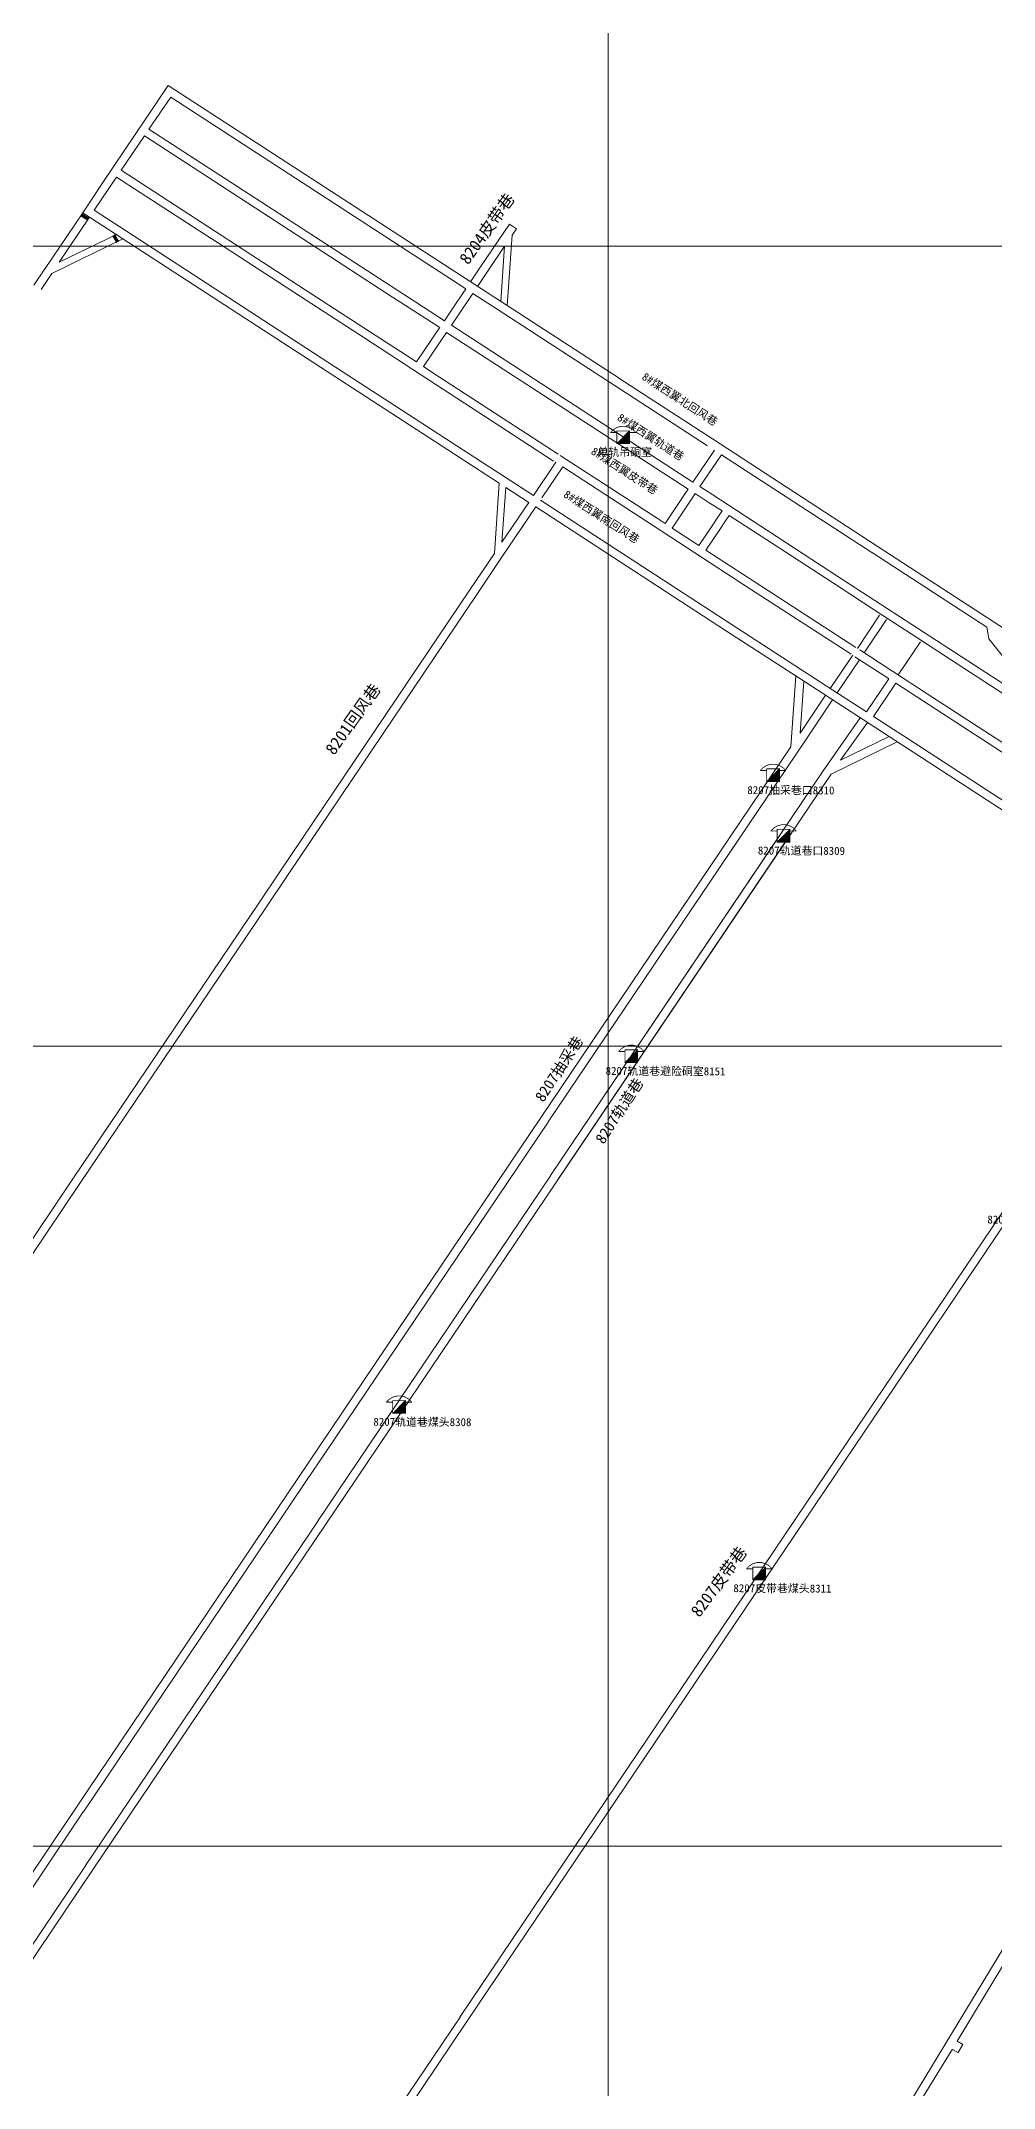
# Model space of a CAD drawing. Header units: inches. Extents: x -1 to 4080, y 0 to 4431.
# Drawn here: x 935 to 1531, y 1664 to 2944 of the extents above; entities that cross this region are included whole.
import ezdxf

# ---------------------------------------------------------------- set-up
doc = ezdxf.new("R2010")
doc.units = ezdxf.units.IN
doc.header["$MEASUREMENT"] = 0
doc.layers.get('0').update_dxf_attribs({"lineweight": 0})
for name, color, linetype, lineweight in [('主要大巷', 7, 'Continuous', 0), ('主要通风设施', 7, 'Continuous', 0), ('巷道注记XDD0800CCJ', 7, 'Continuous', 0), ('煤巷', 7, 'Continuous', 0), ('煤巷XDD0800CCJ', 7, 'Continuous', 0), ('经纬网XDD0800ATX', 7, 'Continuous', 0), ('通讯系统注记XDD0800ATX', 7, 'Continuous', 0)]:
    doc.layers.add(name, color=color, linetype=linetype, lineweight=lineweight)
doc.layers.add('岩巷', color=30, linetype='Continuous', lineweight=0, true_color=0xff7f00)
doc.styles.add('仿宋', font='simfang.ttf')
doc.styles.add('宋体', font='')
doc.styles.get('宋体').set_extended_font_data('宋体')

# ---------------------------------------------------------------- blocks, each defined once
blk = doc.blocks.new('矿用电话机')
blk.add_hatch(color=0).paths.add_polyline_path([(4, 4), (-4, -4), (4, -4)], flags=17)
at = {"color": 0, "const_width": 0.5}
for points in [[(-8, 3), (-6.2, 4.8), (-3.9, 6.2), (-1.3, 6.9), (1.3, 6.9), (3.8, 6.2), (6.1, 4.9), (8, 3)], [(-4, 3), (-8, 3)], [(-4, 4), (4, 4), (4, -4), (-4, -4), (-4, 4)], [(4, 3), (8, 3)]]:
    blk.add_lwpolyline(points, dxfattribs=at)
at = {"color": 0}
blk.add_lwpolyline([(4, 4), (-4, -4)], dxfattribs=at)
blk = doc.blocks.new('永久密闭')
blk.add_hatch(color=7).paths.add_polyline_path([(-2.7, 0.6), (-1.5, 2.3), (2.7, -0.6), (1.5, -2.3)], flags=17)

msp = doc.modelspace()

# ---------------------------------------------------------------- linework, layer by layer
msp.add_line((1485.1, 2568.3), (1471.2, 2547.6))
at = {"ltscale": 10}
for p, q in [((1407.2, 2546.9), (1404.1, 2502.5)), ((1412.2, 2543.7), (1409.9, 2511.1)), ((1425.9, 2534.8), (1409.9, 2511.1)), ((1430.2, 2532), (1413.4, 2507)), ((1424.4, 2487.5), (1447.5, 2520.7)), ((1435.2, 2494.3), (1452.1, 2517.7)), ((1435.2, 2494.3), (1465.5, 2509.1)), ((1404.1, 2502.5), (1248.1, 2271.1)), ((1413.4, 2507), (1252.4, 2268.2)), ((1429.4, 2485.6), (1470.6, 2505.8)), ((1429.4, 2485.6), (1112.9, 2016.1)), ((1424.4, 2487.5), (1253.9, 2234.6)), ((1253.9, 2234.6), (1399.2, 2450.1)), ((1403.5, 2447.3), (1258.2, 2231.7)), ((1248.1, 2271.1), (1102.8, 2055.5)), ((1252.3, 2268), (1107.1, 2052.6)), ((1108.6, 2019), (1253.8, 2234.5)), ((1102.8, 2055.5), (957.5, 1839.9)), ((1107, 2052.5), (961.8, 1837)), ((963.2, 1803.4), (1108.5, 2018.9)), ((1112.9, 2016.1), (967.5, 1800.5)), ((957.5, 1839.9), (812.1, 1624.3)), ((961.7, 1836.9), (816.5, 1621.4)), ((817.9, 1587.8), (963.2, 1803.3)), ((967.5, 1800.5), (822.2, 1584.9))]:
    msp.add_line(p, q, dxfattribs=at)
at = {"layer": '岩巷', "lineweight": 9}
for p, q in [((1203.9, 2793.2), (1210.6, 2803.1)), ((1208.3, 2790.3), (1214.9, 2800.2)), ((1196.3, 2772.5), (1205.4, 2786))]:
    msp.add_line(p, q, dxfattribs=at)
at = {"layer": '煤巷', "lineweight": 9}
for p, q in [((974, 2855.2), (1014.9, 2915.9)), ((1002.8, 2888.6), (1016.4, 2908.7)), ((985.5, 2862.9), (1000, 2884.4)), ((961.4, 2836.4), (974, 2855.2)), ((968.6, 2837.9), (982.6, 2858.6)), ((937.4, 2800.9), (961.4, 2836.4)), ((946.7, 2805.4), (965.7, 2833.6)), ((1210.6, 2803.1), (1228.2, 2829.2)), ((1228.2, 2829.2), (1232.5, 2826.3)), ((942, 2798.4), (986.5, 2820.1)), ((946.7, 2805.4), (982.4, 2822.8)), ((1214.9, 2800.2), (1225.1, 2815.4)), ((1222.7, 2780.9), (1225.1, 2815.4)), ((1226.8, 2778.3), (1229.9, 2822.5)), ((1229.8, 2822.3), (1232.5, 2826.3)), ((930.9, 2791.2), (937.7, 2801.3)), ((935.3, 2788.4), (942, 2798.4)), ((1191.9, 2775.4), (1201, 2788.8)), ((1196.3, 2772.5), (1205.4, 2786)), ((1170.1, 2743.1), (1184.5, 2764.4)), ((1187.5, 2768.9), (1191.9, 2775.4)), ((1191.9, 2766.1), (1196.3, 2772.5)), ((1174.5, 2740.2), (1188.8, 2761.5)), ((1342.9, 2668), (1356.4, 2688)), ((1243.2, 2659.6), (1257.1, 2680.4)), ((1244.1, 2661), (1257.1, 2680.4)), ((1248.4, 2658.2), (1261.5, 2677.5)), ((1248.4, 2658.2), (1261.5, 2677.5)), ((1347.3, 2665.2), (1360.7, 2685.1)), ((1218.8, 2623.5), (1221.8, 2667.3)), ((1223.5, 2630.4), (1225.9, 2664.7)), ((1225.9, 2664.7), (1240.3, 2655.3)), ((1340, 2663.7), (1338.1, 2660.9)), ((1222.9, 2620.3), (1244.6, 2652.5)), ((1223.5, 2630.4), (1240.3, 2655.3)), ((1338.1, 2660.9), (1325.5, 2642.2)), ((1342.4, 2658), (1329.9, 2639.3)), ((1344.4, 2660.9), (1342.4, 2658)), ((1361.1, 2650), (1359, 2646.8)), ((1355.3, 2641.3), (1346.6, 2628.5)), ((1359.7, 2638.5), (1351, 2625.6)), ((1359, 2646.8), (1355.3, 2641.3)), ((1363.3, 2643.9), (1359.7, 2638.5)), ((1365.5, 2647.1), (1363.3, 2643.9)), ((1203.4, 2600.7), (1218.8, 2623.5)), ((1207.8, 2597.8), (1222.9, 2620.3)), ((1085.5, 2425.7), (1203.4, 2600.7)), ((1089.8, 2422.9), (1207.8, 2597.8)), ((1445.7, 2564.1), (1459.6, 2584.9)), ((1450, 2561.3), (1464, 2582.1)), ((1528, 2570.1), (1526.6, 2577.4)), ((1428.8, 2539.1), (1442.8, 2559.8)), ((1528, 2570.1), (1564.7, 2524)), ((1433.1, 2536.3), (1447.1, 2557)), ((1451.4, 2524.4), (1465.4, 2545.1)), ((1455.8, 2521.6), (1469.7, 2542.3)), ((1071.4, 2404.9), (1085.5, 2425.7)), ((1075.8, 2402), (1089.8, 2422.9)), ((955.3, 2232.5), (1071.4, 2404.9)), ((959.6, 2229.7), (1075.8, 2402)), ((1439.6, 2068.2), (1589.7, 2290.9)), ((1443.9, 2065.3), (1594, 2288)), ((815.5, 2025.2), (955.3, 2232.5)), ((819.9, 2022.4), (959.6, 2229.7)), ((1197.2, 1708.6), (1439.6, 2068.2)), ((1201.6, 1705.9), (1443.9, 2065.3)), ((1102.2, 1567.7), (1197.3, 1708.7)), ((1106.6, 1564.9), (1201.6, 1705.9))]:
    msp.add_line(p, q, dxfattribs=at)
at = {"layer": '煤巷', "lineweight": 9, "flags": 128}
for points in [[(1014.9, 2915.9), (1296.7, 2732.9)], [(1016.4, 2908.7), (1201, 2788.8)], [(1000, 2884.4), (1155.1, 2783.7)], [(1002.8, 2888.6), (1165.5, 2783.2)], [(982.6, 2858.6), (1041.6, 2820.3)], [(985.5, 2862.9), (1044.4, 2824.7)], [(961.4, 2836.4), (1014.4, 2802)], [(968.6, 2837.9), (1017.3, 2806.3)], [(1041.5, 2820.4), (1101, 2781.7)], [(1044.4, 2824.7), (1104, 2786)], [(1014.4, 2802), (1221.8, 2667.3)], [(1017.3, 2806.3), (1123.7, 2737.2)], [(1101.1, 2781.7), (1137.7, 2757.9)], [(1104, 2786), (1140.6, 2762.2)], [(1155.1, 2783.7), (1184.6, 2764.6)], [(1165.5, 2783.2), (1187.5, 2768.9)], [(1205.4, 2786), (1220.5, 2776.1)], [(1191.9, 2766.1), (1342.9, 2668)], [(1220.6, 2776.1), (1293.7, 2728.6)], [(1137.7, 2757.9), (1177.3, 2732.2)], [(1140.6, 2762.2), (1170.1, 2743.1)], [(1188.8, 2761.5), (1274.5, 2706.1)], [(1174.5, 2740.2), (1180.3, 2736.4)], [(1123.7, 2737.2), (1222, 2673.4)], [(1177.4, 2732.1), (1236, 2694.1)], [(1180.3, 2736.4), (1258.6, 2685.6)], [(1293.7, 2728.6), (1352.1, 2690.7)], [(1296.6, 2732.9), (1355.1, 2695)], [(1274.5, 2706.1), (1340, 2663.7)], [(1236, 2694.1), (1255.8, 2681.2)], [(1355.1, 2695), (1458.1, 2628.1)], [(1260, 2684.7), (1321.1, 2645)], [(1261.5, 2677.5), (1318.3, 2640.7)], [(1360.7, 2685.1), (1455.3, 2623.7)], [(1222, 2673.4), (1243.2, 2659.6)], [(1347.3, 2665.2), (1355.3, 2660)], [(1244.6, 2652.5), (1364, 2574.9)], [(1247.5, 2656.8), (1366.9, 2579.3)], [(1344.4, 2660.9), (1352.4, 2655.6)], [(1352.4, 2655.6), (1361.1, 2650)], [(1355.3, 2660), (1395.5, 2633.9)], [(1318.2, 2640.7), (1379, 2601.2)], [(1321.1, 2645), (1325.5, 2642.2)], [(1329.9, 2639.3), (1346.6, 2628.5)], [(1365.5, 2647.1), (1392.6, 2629.6)], [(1351, 2625.6), (1381.9, 2605.5)], [(1392.6, 2629.6), (1430.7, 2604.8)], [(1395.5, 2633.9), (1433.6, 2609.1)], [(1455.2, 2623.8), (1526.6, 2577.4)], [(1458.1, 2628.1), (1587.8, 2543.9)], [(1379, 2601.2), (1441.9, 2560.4)], [(1381.9, 2605.5), (1444.8, 2564.7)], [(1430.7, 2604.8), (1461.7, 2584.7)], [(1433.6, 2609.1), (1564.7, 2524)], [(1461.7, 2584.7), (1482.8, 2571)], [(1364, 2574.9), (1408.4, 2546.1)], [(1366.9, 2579.3), (1430.3, 2538.1)], [(1444.2, 2558.9), (1464.5, 2545.7)], [(1447.2, 2563.2), (1467.3, 2550.1)], [(1482.8, 2571), (1503.9, 2557.2)], [(1408.4, 2546.1), (1571.5, 2440.2)], [(1467.3, 2550.1), (1468.3, 2549.5)], [(1468.3, 2549.5), (1489.4, 2535.7)], [(1503.9, 2557.2), (1604.7, 2491.8)], [(1430.3, 2538.1), (1451.4, 2524.4)], [(1464.5, 2545.7), (1465.4, 2545.1)], [(1469.7, 2542.3), (1569.2, 2477.7)], [(1489.4, 2535.7), (1572, 2482.1)], [(1455.8, 2521.6), (1477.5, 2507.5)], [(1477.5, 2507.5), (1574.2, 2444.7)]]:
    msp.add_lwpolyline(points, dxfattribs=at)
at = {"layer": '煤巷XDD0800CCJ', "color": 18, "lineweight": 9, "true_color": 0x260000, "flags": 128}
for points in [[(1586.7, 1833.7), (1401.7, 1528.4), (1398.3, 1523.3), (1388.5, 1507.2), (1386.6, 1504.1), (1365.5, 1468.5), (1363.7, 1465.5), (1331.3, 1412.7)], [(1508.2, 1693.7), (1547.4, 1758.4)], [(1508.2, 1693.7), (1511.6, 1691.6)], [(1511.6, 1691.6), (1508.5, 1686.4)], [(1504.4, 1687.4), (1404.5, 1525.1)], [(1504.4, 1687.4), (1505.1, 1688.5)], [(1505.1, 1688.5), (1508.5, 1686.5)]]:
    msp.add_lwpolyline(points, dxfattribs=at)
at = {"layer": '经纬网XDD0800ATX', "color": 7, "linetype": 'Continuous', "lineweight": 9}
for p, q in [((1289.9, 491.3), (1289.9, 4315.5)), ((3989.9, 2815.5), (89.9, 2815.5)), ((3989.9, 2315.5), (89.9, 2315.5)), ((3989.9, 1815.5), (89.9, 1815.5))]:
    msp.add_line(p, q, dxfattribs=at)

# ---------------------------------------------------------------- block references
at = {"layer": '主要通风设施'}
for p, rotation in [((962.9, 2833.6), 2.806929462760624), ((982, 2820.2), 334.8559605713543)]:
    msp.add_blockref('永久密闭', p, dxfattribs=dict(at, rotation=rotation))
at = {"layer": '通讯系统注记XDD0800ATX', "color": 4, "lineweight": 9, "true_color": 0x00ffff}
for p in [(1299.3, 2696), (1393, 2484.8), (1399.6, 2447), (1304.4, 2309.2), (1159.2, 2090), (1384.4, 1985.9)]:
    msp.add_blockref('矿用电话机', p, dxfattribs=at)

# ---------------------------------------------------------------- texts
at = {"layer": '主要大巷', "color": 18, "true_color": 0x260000, "style": '仿宋'}
for s, height, rotation, p in [('8#煤西翼北回风巷', 5, 327.0979, (1310.5, 2732.6)), ('8#煤西翼轨道巷', 5, 327.0979, (1295.1, 2707.1)), ('8#煤西翼皮带巷', 5, 327.0979, (1278.7, 2686)), ('8#煤西翼南回风巷', 5, 327.0979, (1261.5, 2659.1)), ('8207抽采巷', 6.8, 57.0153, (1249.4, 2280.1)), ('8207轨道巷', 6.8, 57.0153, (1287.1, 2253.8)), ('8207皮带巷', 7.5, 53.7532, (1347, 1958.1))]:
    msp.add_text(s, height=height, rotation=rotation, dxfattribs=at).set_placement(p)
at = {"layer": '巷道注记XDD0800CCJ', "color": 7, "style": '仿宋'}
for s, p in [('8204皮带巷', (1202.4, 2803.4)), ('8201回风巷', (1118.6, 2496.9))]:
    msp.add_text(s, height=7.5, rotation=54.7258, dxfattribs=at).set_placement(p)
at = {"layer": '通讯系统注记XDD0800ATX', "color": 7, "lineweight": 9, "style": '宋体'}
for s, p in [('单轨吊硐室', (1283.2, 2684.4)), ('8207抽采巷口8310', (1376.9, 2473.1)), ('8207轨道巷口8309', (1383.5, 2435.3)), ('8207轨道巷避险硐室8151', (1288.3, 2297.6)), ('8207皮带避险硐室8312', (1527, 2204.7)), ('8207轨道巷煤头8308', (1143.1, 2078.3)), ('8207皮带巷煤头8311', (1368.2, 1974.3))]:
    msp.add_text(s, height=5, rotation=359.7381, dxfattribs=at).set_placement(p)

doc.saveas('drawing.dxf')
